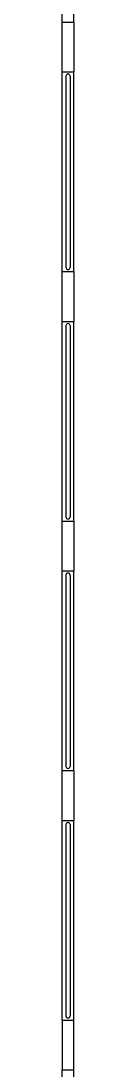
# Model space of a CAD drawing. Header units: inches. Extents: x -54 to 1917, y -52 to 2058.
# Drawn here: x 1359 to 1364, y 676 to 1181 of the extents above; entities that cross this region are included whole.
import ezdxf

# ---------------------------------------------------------------- set-up
doc = ezdxf.new("R2010")
doc.units = ezdxf.units.IN
doc.header["$LTSCALE"] = 10
doc.header["$MEASUREMENT"] = 0
doc.layers.add('A-FLOR', color=3, linetype='CONTINUOUS')
doc.layers.add('A-WALL', color=5, linetype='CONTINUOUS')

msp = doc.modelspace()

# ---------------------------------------------------------------- linework, layer by layer
at = {"layer": 'A-FLOR'}
for p, q in [((1360.32, 1154.51), (1360.32, 1062.51)), ((1362.32, 1154.51), (1362.32, 1062.51)), ((1360.33, 1034.51), (1360.33, 942.51)), ((1362.33, 1034.51), (1362.33, 942.51)), ((1360.33, 914.51), (1360.33, 822.51)), ((1362.33, 914.51), (1362.33, 822.51)), ((1360.33, 794.51), (1360.33, 702.51)), ((1362.33, 794.51), (1362.33, 702.51))]:
    msp.add_line(p, q, dxfattribs=at)
for centre, start, end in [((1361.32, 1154.51), 0.001, 180.001), ((1361.32, 1062.51), 180.001, 0.001), ((1361.33, 1034.51), 0.001, 180.001), ((1361.33, 942.51), 180.001, 0.001), ((1361.33, 914.51), 0.001, 180.001), ((1361.33, 822.51), 180.001, 0.001), ((1361.33, 794.51), 0.001, 180.001), ((1361.33, 702.51), 180.001, 0.001)]:
    msp.add_arc(centre, 1, start, end, dxfattribs=at)
at = {"layer": 'A-WALL'}
for p, q in [((1358.57, 1180.51), (1358.57, 1276.51)), ((1364.07, 1180.51), (1364.07, 1276.51)), ((1358.57, 1180.51), (1364.07, 1180.51)), ((1358.57, 1156.51), (1358.57, 1180.51)), ((1364.07, 1180.51), (1364.07, 1156.51)), ((1358.57, 1156.51), (1364.07, 1156.51)), ((1358.57, 1060.51), (1358.57, 1156.51)), ((1364.07, 1060.51), (1364.07, 1156.51)), ((1358.57, 1060.51), (1364.07, 1060.51)), ((1358.58, 1036.51), (1358.57, 1060.51)), ((1364.07, 1060.51), (1364.08, 1036.51)), ((1358.58, 1036.51), (1364.08, 1036.51)), ((1358.58, 940.51), (1358.58, 1036.51)), ((1364.08, 940.51), (1364.08, 1036.51)), ((1358.58, 940.51), (1364.08, 940.51)), ((1358.58, 916.51), (1358.58, 940.51)), ((1364.08, 940.51), (1364.08, 916.51)), ((1358.58, 820.51), (1358.58, 916.51)), ((1358.58, 916.51), (1364.08, 916.51)), ((1364.08, 820.51), (1364.08, 916.51)), ((1358.58, 820.51), (1364.08, 820.51)), ((1358.58, 796.51), (1358.58, 820.51)), ((1364.08, 820.51), (1364.08, 796.51)), ((1358.58, 796.51), (1364.08, 796.51)), ((1358.58, 700.51), (1358.58, 796.51)), ((1364.08, 700.51), (1364.08, 796.51)), ((1358.58, 700.51), (1364.08, 700.51)), ((1358.58, 700.51), (1358.58, 676.51)), ((1364.08, 676.51), (1364.08, 700.51)), ((1358.58, 676.51), (1364.08, 676.51)), ((1358.58, 580.51), (1358.58, 676.51)), ((1364.08, 580.51), (1364.08, 676.51))]:
    msp.add_line(p, q, dxfattribs=at)

doc.saveas('drawing.dxf')
